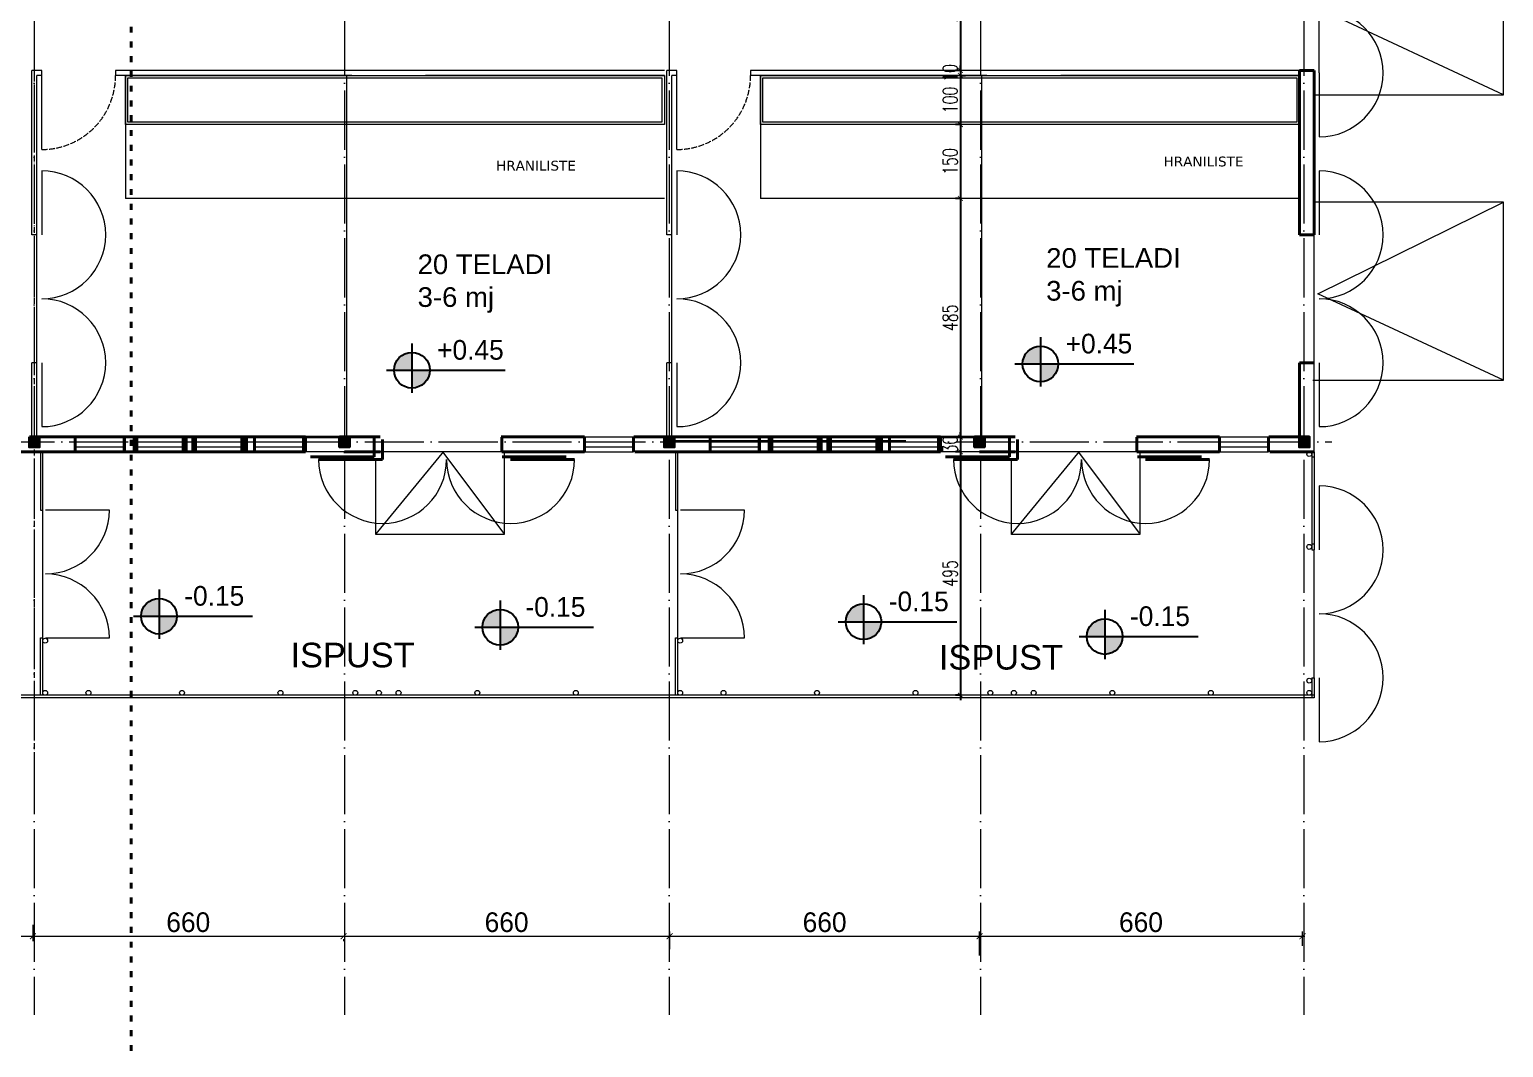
# Model space of a CAD drawing. Header units: millimetres. Extents: x 73 to 57768, y -40361 to 10065.
# Drawn here: x 20917 to 23911, y 2567 to 4636 of the extents above; entities that cross this region are included whole.
import ezdxf

# ---------------------------------------------------------------- set-up
doc = ezdxf.new("R2010")
doc.units = ezdxf.units.MM
for name, pattern in [('ACAD_ISO02W100', [15, 12, -3]), ('ACAD_ISO03W100', [30, 12, -18]), ('ACAD_ISO04W100', [30, 24, -3, 0, -3]), ('ACAD_ISO10W100', [18, 12, -3, 0, -3])]:
    doc.linetypes.add(name, pattern=pattern)
for name, color, linetype, lineweight in [('hatch', 4, 'Continuous', 0), ('isprek.', 6, 'ACAD_ISO02W100', 18), ('kote', 124, 'Continuous', 5), ('kote i srafura', 9, 'Continuous', 5), ('Osovine', 252, 'ACAD_ISO04W100', 9), ('presjek A-A B- B', 40, 'Continuous', 40), ('raster', 7, 'ACAD_ISO10W100', 5)]:
    doc.layers.add(name, color=color, linetype=linetype, lineweight=lineweight)
doc.layers.add('pogled', color=7, linetype='Continuous', lineweight=5, true_color=0x8db1c3)
doc.layers.add('presjek', color=7, linetype='Continuous', lineweight=40, true_color=0xe37da2)
doc.layers.add('sjeccica', color=20, linetype='Continuous')
doc.layers.add('TEXT', color=7, linetype='Continuous')
doc.styles.add('1-100', font='simplex.shx', dxfattribs={"width": 0.7, "height": 30})
doc.dimstyles.new('1-100', dxfattribs={"dimtxt": 30, "dimasz": 10, "dimexe": 10, "dimexo": 0, "dimgap": 6, "dimtad": 1, "dimdec": 0, "dimtxsty": '1-100', "dimblk": 'ARCHTICK', "dimcen": 10, "dimdle": 10, "dimadec": 8, "dimazin": 0, "dimtfac": 1, "dimtdec": 0, "dimtix": 1, "dimtmove": 2, "dimatfit": 3, "dimfxl": 1, "dimtolj": 1, "dimtzin": 0, "dimarcsym": 0})

# ---------------------------------------------------------------- blocks, each defined once
blk = doc.blocks.new('_ArchTick')
at = {"layer": 'kote', "color": 0, "const_width": 0.15}
blk.add_lwpolyline([(-0.5, -0.5), (0.5, 0.5)], dxfattribs=at)
blk = doc.blocks.new('*D189')
at = {"layer": 'Defpoints', "color": 0}
for p in [(22807.3, 4803), (22808.1, 4553), (22808.1, 4553)]:
    blk.add_point(p, dxfattribs=at)
at = {"layer": 'kote i srafura', "color": 0, "lineweight": -2}
for p, q in [((22807.3, 4803), (22818.1, 4803)), ((22808.1, 4813), (22808.1, 4543)), ((22808.1, 4553), (22798.1, 4553))]:
    blk.add_line(p, q, dxfattribs=at)
at = {"layer": 'kote i srafura', "color": 0, "lineweight": -2, "xscale": 10, "yscale": 10, "zscale": 10}
for p, rotation in [((22808.1, 4803), 90), ((22808.1, 4553), 270)]:
    blk.add_blockref('_ArchTick', p, dxfattribs=dict(at, rotation=rotation))
at = {"layer": 'kote i srafura', "color": 0, "insert": (22787.1, 4678), "char_height": 30, "attachment_point": 5, "rotation": 90, "style": '1-100'}
blk.add_mtext('\\A1;250', dxfattribs=at)
blk = doc.blocks.new('*D190')
at = {"layer": 'Defpoints', "color": 0}
for p in [(22808.1, 4553), (22808.1, 4543), (22808.1, 4543)]:
    blk.add_point(p, dxfattribs=at)
at = {"layer": 'kote i srafura', "color": 0, "lineweight": -2}
for p, q in [((22808.1, 4553), (22798.1, 4553)), ((22808.1, 4553), (22808.1, 4563)), ((22808.1, 4553), (22808.1, 4543)), ((22808.1, 4543), (22818.1, 4543)), ((22808.1, 4543), (22808.1, 4533))]:
    blk.add_line(p, q, dxfattribs=at)
at = {"layer": 'kote i srafura', "color": 0, "lineweight": -2, "xscale": 10, "yscale": 10, "zscale": 10}
for p, rotation in [((22808.1, 4553), 270), ((22808.1, 4543), 90)]:
    blk.add_blockref('_ArchTick', p, dxfattribs=dict(at, rotation=rotation))
at = {"layer": 'kote i srafura', "color": 0, "insert": (22787.1, 4548), "char_height": 30, "attachment_point": 5, "rotation": 90, "style": '1-100'}
blk.add_mtext('\\A1;10', dxfattribs=at)
blk = doc.blocks.new('*D191')
at = {"layer": 'Defpoints', "color": 0}
for p in [(22808.1, 4543), (22808.1, 4443), (22808.1, 4443)]:
    blk.add_point(p, dxfattribs=at)
at = {"layer": 'kote i srafura', "color": 0, "lineweight": -2}
for p, q in [((22808.1, 4553), (22808.1, 4433)), ((22808.1, 4543), (22818.1, 4543)), ((22808.1, 4443), (22798.1, 4443))]:
    blk.add_line(p, q, dxfattribs=at)
at = {"layer": 'kote i srafura', "color": 0, "lineweight": -2, "xscale": 10, "yscale": 10, "zscale": 10}
for p, rotation in [((22808.1, 4543), 90), ((22808.1, 4443), 270)]:
    blk.add_blockref('_ArchTick', p, dxfattribs=dict(at, rotation=rotation))
at = {"layer": 'kote i srafura', "color": 0, "insert": (22787.1, 4493), "char_height": 30, "attachment_point": 5, "rotation": 90, "style": '1-100'}
blk.add_mtext('\\A1;100', dxfattribs=at)
blk = doc.blocks.new('*D192')
at = {"layer": 'Defpoints', "color": 0}
for p in [(22808.1, 4443), (22808.1, 4293), (22808.1, 4293)]:
    blk.add_point(p, dxfattribs=at)
at = {"layer": 'kote i srafura', "color": 0, "lineweight": -2}
for p, q in [((22808.1, 4443), (22798.1, 4443)), ((22808.1, 4453), (22808.1, 4283)), ((22808.1, 4293), (22798.1, 4293))]:
    blk.add_line(p, q, dxfattribs=at)
at = {"layer": 'kote i srafura', "color": 0, "lineweight": -2, "xscale": 10, "yscale": 10, "zscale": 10}
for p, rotation in [((22808.1, 4443), 90), ((22808.1, 4293), 270)]:
    blk.add_blockref('_ArchTick', p, dxfattribs=dict(at, rotation=rotation))
at = {"layer": 'kote i srafura', "color": 0, "insert": (22787.1, 4368), "char_height": 30, "attachment_point": 5, "rotation": 90, "style": '1-100'}
blk.add_mtext('\\A1;150', dxfattribs=at)
blk = doc.blocks.new('*D193')
at = {"layer": 'Defpoints', "color": 0}
for p in [(22808.1, 4293), (22808.1, 3807.6), (22814.4, 3807.6)]:
    blk.add_point(p, dxfattribs=at)
at = {"layer": 'kote i srafura', "color": 0, "lineweight": -2}
for p, q in [((22808.1, 4293), (22798.1, 4293)), ((22808.1, 4303), (22808.1, 3797.6)), ((22814.4, 3807.6), (22798.1, 3807.6))]:
    blk.add_line(p, q, dxfattribs=at)
at = {"layer": 'kote i srafura', "color": 0, "lineweight": -2, "xscale": 10, "yscale": 10, "zscale": 10}
for p, rotation in [((22808.1, 4293), 90), ((22808.1, 3807.6), 270)]:
    blk.add_blockref('_ArchTick', p, dxfattribs=dict(at, rotation=rotation))
at = {"layer": 'kote i srafura', "color": 0, "insert": (22787.1, 4050.3), "char_height": 30, "attachment_point": 5, "rotation": 90, "style": '1-100'}
blk.add_mtext('\\A1;485', dxfattribs=at)
blk = doc.blocks.new('*D194')
at = {"layer": 'Defpoints', "color": 0}
for p in [(22814.4, 3807.6), (22808.1, 3778), (22808.1, 3778)]:
    blk.add_point(p, dxfattribs=at)
at = {"layer": 'kote i srafura', "color": 0, "lineweight": -2}
for p, q in [((22814.4, 3807.6), (22798.1, 3807.6)), ((22808.1, 3807.6), (22808.1, 3817.6)), ((22808.1, 3807.6), (22808.1, 3778)), ((22808.1, 3778), (22798.1, 3778)), ((22808.1, 3778), (22808.1, 3768))]:
    blk.add_line(p, q, dxfattribs=at)
at = {"layer": 'kote i srafura', "color": 0, "lineweight": -2, "xscale": 10, "yscale": 10, "zscale": 10}
for p, rotation in [((22808.1, 3807.6), 270), ((22808.1, 3778), 90)]:
    blk.add_blockref('_ArchTick', p, dxfattribs=dict(at, rotation=rotation))
at = {"layer": 'kote i srafura', "color": 0, "insert": (22787.1, 3792.8), "char_height": 30, "attachment_point": 5, "rotation": 90, "style": '1-100'}
blk.add_mtext('\\A1;30', dxfattribs=at)
blk = doc.blocks.new('*D195')
at = {"layer": 'Defpoints', "color": 0}
for p in [(22808.1, 3778), (22808.1, 3283), (22808.1, 3283)]:
    blk.add_point(p, dxfattribs=at)
at = {"layer": 'kote i srafura', "color": 0, "lineweight": -2}
for p, q in [((22808.1, 3778), (22798.1, 3778)), ((22808.1, 3788), (22808.1, 3273)), ((22808.1, 3283), (22798.1, 3283))]:
    blk.add_line(p, q, dxfattribs=at)
at = {"layer": 'kote i srafura', "color": 0, "lineweight": -2, "xscale": 10, "yscale": 10, "zscale": 10}
for p, rotation in [((22808.1, 3778), 90), ((22808.1, 3283), 270)]:
    blk.add_blockref('_ArchTick', p, dxfattribs=dict(at, rotation=rotation))
at = {"layer": 'kote i srafura', "color": 0, "insert": (22787.1, 3530.5), "char_height": 30, "attachment_point": 5, "rotation": 90, "style": '1-100'}
blk.add_mtext('\\A1;495', dxfattribs=at)

msp = doc.modelspace()

# ---------------------------------------------------------------- hatches: boundary and pattern name
at = {"layer": 'hatch'}
for points in [[(20936.788, 3787.961), (20916.788, 3787.961), (20916.788, 3807.961), (20936.788, 3807.961)], [(21566.788, 3807.961), (21566.788, 3787.961), (21546.788, 3787.961), (21546.788, 3807.961)], [(21566.788, 3787.961), (21546.788, 3787.961), (21546.788, 3807.961), (21566.788, 3807.961)], [(22226.788, 3787.961), (22206.788, 3787.961), (22206.788, 3807.961), (22226.788, 3807.961)], [(22856.788, 3807.961), (22856.788, 3787.961), (22836.788, 3787.961), (22836.788, 3807.961)], [(22856.788, 3787.961), (22836.788, 3787.961), (22836.788, 3807.961), (22856.788, 3807.961)], [(23516.788, 3807.961), (23516.788, 3787.961), (23496.788, 3787.961), (23496.788, 3807.961)]]:
    msp.add_hatch(color=256, dxfattribs=at).paths.add_polyline_path(points)
at = {"layer": 'TEXT'}
h = msp.add_hatch(color=256, dxfattribs=at)
h.paths.add_polyline_path([(22970.687, 3956.449), (22970.687, 3992.685, 0.41421356), (22934.451, 3956.449)])
h.paths.add_polyline_path([(23006.922, 3956.449), (22970.687, 3956.449), (22970.687, 3920.213, 0.41421356)])
h = msp.add_hatch(color=256, dxfattribs=at)
h.paths.add_polyline_path([(21693.832, 3943.687), (21693.832, 3979.922, 0.41421356), (21657.596, 3943.687)])
h.paths.add_polyline_path([(21730.068, 3943.687), (21693.832, 3943.687), (21693.832, 3907.451, 0.41421356)])
h = msp.add_hatch(color=256, dxfattribs=at)
h.paths.add_polyline_path([(21180.188, 3443.68), (21180.188, 3479.916, 0.41421356), (21143.952, 3443.68)])
h.paths.add_polyline_path([(21216.424, 3443.68), (21180.188, 3443.68), (21180.188, 3407.445, 0.41421356)])
h = msp.add_hatch(color=256, dxfattribs=at)
h.paths.add_polyline_path([(21873.233, 3421.214), (21873.233, 3457.45, 0.41421356), (21836.997, 3421.214)])
h.paths.add_polyline_path([(21909.469, 3421.214), (21873.233, 3421.214), (21873.233, 3384.979, 0.41421356)])
h = msp.add_hatch(color=256, dxfattribs=at)
h.paths.add_polyline_path([(22611.233, 3432.447), (22611.233, 3468.683, 0.41421356), (22574.997, 3432.447)])
h.paths.add_polyline_path([(22647.469, 3432.447), (22611.233, 3432.447), (22611.233, 3396.212, 0.41421356)])
h = msp.add_hatch(color=256, dxfattribs=at)
h.paths.add_polyline_path([(23101.273, 3402.365), (23101.273, 3438.601, 0.41421356), (23065.037, 3402.365)])
h.paths.add_polyline_path([(23137.509, 3402.365), (23101.273, 3402.365), (23101.273, 3366.13, 0.41421356)])

# ---------------------------------------------------------------- linework, layer by layer
at = {"layer": 'isprek.'}
for centre in [(20941.788, 4542.317), (22231.788, 4542.317)]:
    msp.add_arc(centre, 150.001, 270, 0.246288, dxfattribs=at)
at = {"layer": 'kote', "ltscale": 5}
for p, q in [((20924.078, 2816.008), (20924.078, 2783.109)), ((20924.078, 2816.008), (20924.078, 2783.109)), ((20261.412, 2793.109), (20929.078, 2793.109)), ((20919.078, 2793.109), (21559.977, 2793.109)), ((21549.977, 2793.109), (22222.541, 2793.109)), ((21554.977, 2786.954), (21554.977, 2783.109)), ((21554.977, 2786.954), (21554.977, 2783.109)), ((22212.541, 2793.109), (22851.977, 2793.109)), ((22217.541, 2767.18), (22217.541, 2803.109)), ((22217.541, 2767.18), (22217.541, 2803.109)), ((22841.977, 2793.109), (23507.915, 2793.109)), ((22846.977, 2753.922), (22846.977, 2803.109)), ((22846.977, 2753.922), (22846.977, 2803.109)), ((23502.915, 2773.809), (23502.915, 2803.109))]:
    msp.add_line(p, q, dxfattribs=at)
at = {"layer": 'Osovine', "ltscale": 5}
for p, q in [((20926.788, 6763.486), (20926.788, 2633.525)), ((21556.788, 6763.486), (21556.788, 2633.525)), ((22216.788, 6763.486), (22216.788, 2633.525)), ((22848.86, 6763.486), (22848.86, 2633.525)), ((23505.616, 6763.486), (23505.616, 2633.525)), ((19646.788, 3797.961), (23562.813, 3797.961))]:
    msp.add_line(p, q, dxfattribs=at)
at = {"layer": 'pogled'}
for p, q in [((20921.788, 4218.959), (20921.788, 4552.961)), ((20941.788, 4552.961), (20921.788, 4552.961)), ((20941.788, 4392.315), (20941.788, 4552.961)), ((21091.788, 4552.961), (21091.788, 4542.961)), ((21721.412, 4552.961), (21091.788, 4552.961)), ((21571.788, 4552.961), (21551.788, 4552.961)), ((22206.788, 4552.961), (21721.412, 4552.961)), ((22211.788, 4218.959), (22211.788, 4552.961)), ((22231.788, 4552.961), (22211.788, 4552.961)), ((22231.788, 4392.315), (22231.788, 4552.961)), ((22381.788, 4552.961), (22381.788, 4542.961)), ((23011.412, 4552.961), (22381.788, 4552.961)), ((22861.788, 4552.961), (22841.788, 4552.961)), ((23496.788, 4552.961), (23011.412, 4552.961)), ((20931.788, 3807.961), (20931.788, 4542.961)), ((20941.788, 4542.961), (20931.788, 4542.961)), ((21571.788, 4542.961), (21091.788, 4542.961)), ((21111.788, 4542.961), (21111.788, 4292.961)), ((21561.788, 3807.961), (21561.788, 4542.961)), ((21571.788, 4542.961), (21561.788, 4542.961)), ((22206.788, 4542.961), (21721.788, 4542.961)), ((22221.788, 3807.961), (22221.788, 4542.961)), ((22231.788, 4542.961), (22221.788, 4542.961)), ((22861.788, 4542.961), (22381.788, 4542.961)), ((22401.788, 4542.961), (22401.788, 4292.961)), ((22851.788, 3807.961), (22851.788, 4542.961)), ((22861.788, 4542.961), (22851.788, 4542.961)), ((23496.788, 4542.961), (23011.788, 4542.961)), ((23536.788, 4547.961), (23536.788, 4417.961)), ((21571.788, 4442.961), (21111.788, 4442.961)), ((22206.788, 4442.961), (21721.412, 4442.961)), ((22861.788, 4442.961), (22401.788, 4442.961)), ((23496.788, 4442.961), (23011.412, 4442.961)), ((20941.788, 4348.959), (20941.788, 4218.959)), ((22231.788, 4348.959), (22231.788, 4218.959)), ((23536.788, 4348.959), (23536.788, 4218.959)), ((21721.412, 4292.961), (21111.788, 4292.961)), ((22206.788, 4292.961), (21721.412, 4292.961)), ((23011.412, 4292.961), (22401.788, 4292.961)), ((23496.788, 4292.961), (23011.412, 4292.961)), ((20931.788, 4218.959), (20921.788, 4218.959)), ((20931.788, 3958.959), (20931.788, 4218.959)), ((21561.788, 3958.959), (21561.788, 4218.959)), ((22221.788, 4218.959), (22211.788, 4218.959)), ((22221.788, 3958.959), (22221.788, 4218.959)), ((23526.788, 3958.959), (23526.788, 4218.959)), ((20931.788, 3958.959), (20921.788, 3958.959)), ((20921.788, 3807.961), (20921.788, 3958.959)), ((20941.788, 3958.959), (20941.788, 3828.959)), ((22221.788, 3958.959), (22211.788, 3958.959)), ((22211.788, 3807.961), (22211.788, 3958.959)), ((22231.788, 3958.959), (22231.788, 3828.959)), ((23526.788, 3777.961), (23526.788, 3958.959)), ((23536.788, 3958.959), (23536.788, 3828.959)), ((21009.964, 3807.961), (21109.964, 3807.961)), ((21129.519, 3807.961), (21229.519, 3807.961)), ((21134.964, 3807.961), (21234.964, 3807.961)), ((21249.074, 3807.961), (21349.074, 3807.961)), ((21254.519, 3807.961), (21354.519, 3807.961)), ((21374.074, 3807.961), (21474.074, 3807.961)), ((22044.192, 3807.961), (22144.192, 3807.961)), ((22299.964, 3807.961), (22399.964, 3807.961)), ((22419.519, 3807.961), (22519.519, 3807.961)), ((22424.964, 3807.961), (22524.964, 3807.961)), ((22539.074, 3807.961), (22639.074, 3807.961)), ((22544.519, 3807.961), (22644.519, 3807.961)), ((22664.074, 3807.961), (22764.074, 3807.961)), ((23334.192, 3807.961), (23434.192, 3807.961)), ((20939.288, 3777.961), (20939.288, 3659.54)), ((20944.288, 3290.461), (20944.288, 3777.961)), ((21009.964, 3797.961), (21109.964, 3797.961)), ((21009.964, 3787.961), (21109.964, 3787.961)), ((21009.964, 3777.961), (21109.964, 3777.961)), ((21129.519, 3797.961), (21229.519, 3797.961)), ((21129.519, 3787.961), (21229.519, 3787.961)), ((21129.519, 3777.961), (21229.519, 3777.961)), ((21134.964, 3797.961), (21234.964, 3797.961)), ((21134.964, 3787.961), (21234.964, 3787.961)), ((21134.964, 3777.961), (21234.964, 3777.961)), ((21249.074, 3797.961), (21349.074, 3797.961)), ((21249.074, 3787.961), (21349.074, 3787.961)), ((21249.074, 3777.961), (21349.074, 3777.961)), ((21254.519, 3797.961), (21354.519, 3797.961)), ((21254.519, 3787.961), (21354.519, 3787.961)), ((21254.519, 3777.961), (21354.519, 3777.961)), ((21374.074, 3797.961), (21474.074, 3797.961)), ((21374.074, 3787.961), (21474.074, 3787.961)), ((21374.074, 3777.961), (21474.074, 3777.961)), ((21876.6, 3777.961), (21477.515, 3777.961)), ((22044.192, 3797.961), (22144.192, 3797.961)), ((22044.192, 3787.961), (22144.192, 3787.961)), ((22044.192, 3777.961), (22144.192, 3777.961)), ((22229.288, 3777.961), (22229.288, 3659.54)), ((22234.288, 3290.461), (22234.288, 3777.961)), ((22299.964, 3797.961), (22399.964, 3797.961)), ((22299.964, 3787.961), (22399.964, 3787.961)), ((22299.964, 3777.961), (22399.964, 3777.961)), ((22419.519, 3797.961), (22519.519, 3797.961)), ((22419.519, 3787.961), (22519.519, 3787.961)), ((22419.519, 3777.961), (22519.519, 3777.961)), ((22424.964, 3797.961), (22524.964, 3797.961)), ((22424.964, 3787.961), (22524.964, 3787.961)), ((22424.964, 3777.961), (22524.964, 3777.961)), ((22539.074, 3797.961), (22639.074, 3797.961)), ((22539.074, 3787.961), (22639.074, 3787.961)), ((22539.074, 3777.961), (22639.074, 3777.961)), ((22544.519, 3797.961), (22644.519, 3797.961)), ((22544.519, 3787.961), (22644.519, 3787.961)), ((22544.519, 3777.961), (22644.519, 3777.961)), ((22664.074, 3797.961), (22764.074, 3797.961)), ((22664.074, 3787.961), (22764.074, 3787.961)), ((22664.074, 3777.961), (22764.074, 3777.961)), ((23166.6, 3777.961), (22767.515, 3777.961)), ((23334.192, 3797.961), (23434.192, 3797.961)), ((23334.192, 3787.961), (23434.192, 3787.961)), ((23334.192, 3777.961), (23434.192, 3777.961)), ((23521.788, 3779.285), (23526.788, 3779.285)), ((23521.788, 3777.961), (23521.788, 3578.631)), ((23526.788, 3777.961), (23526.788, 3578.631)), ((23521.788, 3767.393), (23526.788, 3767.393)), ((23536.788, 3708.631), (23536.788, 3578.631)), ((20939.288, 3659.54), (20944.288, 3659.54)), ((20944.288, 3282.961), (20944.288, 3659.54)), ((21079.288, 3659.54), (20949.288, 3659.54)), ((22229.288, 3659.54), (22234.288, 3659.54)), ((22234.288, 3282.961), (22234.288, 3659.54)), ((22369.288, 3659.54), (22239.288, 3659.54)), ((23521.788, 3590.523), (23526.788, 3590.523)), ((23521.788, 3578.631), (23526.788, 3578.631)), ((23526.788, 3318.631), (23526.788, 3578.631)), ((20939.288, 3282.961), (20939.288, 3399.54)), ((20939.288, 3399.54), (20944.288, 3399.54)), ((20949.288, 3399.54), (21079.288, 3399.54)), ((22229.288, 3282.961), (22229.288, 3399.54)), ((22229.288, 3399.54), (22234.288, 3399.54)), ((22239.288, 3399.54), (22369.288, 3399.54)), ((23521.788, 3318.631), (23521.788, 3277.961)), ((23521.788, 3318.631), (23526.788, 3318.631)), ((23526.788, 3318.631), (23526.788, 3277.961)), ((23536.788, 3318.631), (23536.788, 3188.631)), ((20946.788, 3277.961), (19626.788, 3277.961)), ((20946.788, 3282.961), (19631.788, 3282.961)), ((22236.788, 3282.961), (20921.788, 3282.961)), ((22236.788, 3277.961), (20921.788, 3277.961)), ((23526.788, 3282.961), (22211.788, 3282.961)), ((23526.788, 3277.961), (22211.788, 3277.961))]:
    msp.add_line(p, q, dxfattribs=at)
at = {"layer": 'pogled', "ltscale": 5}
for points in [[(23524.293, 4503.661), (23911.368, 4503.661), (23911.368, 4865.336), (23524.293, 4865.336)], [(23911.368, 4503.661), (23534.293, 4679.376), (23911.368, 4865.336)], [(23524.293, 3923.309), (23911.368, 3923.309), (23911.368, 4284.984), (23524.293, 4284.984)], [(23911.368, 3923.309), (23534.293, 4099.024), (23911.368, 4284.984)], [(21758.149, 3778.765), (21620.615, 3610.89)], [(21881.5, 3779.442), (21881.5, 3609.801), (21620.643, 3609.801), (21620.643, 3764.529)], [(21756.725, 3777.169), (21879.826, 3612.274)], [(23049.43, 3778.765), (22911.896, 3610.89)], [(23172.781, 3779.442), (23172.781, 3609.801), (22911.924, 3609.801), (22911.924, 3764.529)], [(23048.006, 3777.169), (23171.107, 3612.274)]]:
    msp.add_lwpolyline(points, dxfattribs=at)
at = {"layer": 'pogled'}
for points in [[(23536.788, 4547.961), (23536.788, 4802.961)], [(21721.412, 4442.961), (21111.788, 4442.961), (21111.788, 4542.961), (21721.412, 4542.961)], [(21721.412, 4447.961), (21116.788, 4447.961), (21116.788, 4537.961), (21721.412, 4537.961)], [(21721.788, 4542.961), (22206.788, 4542.961), (22206.788, 4442.961), (21721.412, 4442.961)], [(21721.727, 4537.961), (22201.788, 4537.961), (22201.788, 4447.961), (21721.412, 4447.961)], [(23011.412, 4442.961), (22401.788, 4442.961), (22401.788, 4542.961), (23011.412, 4542.961)], [(23011.412, 4447.961), (22406.788, 4447.961), (22406.788, 4537.961), (23011.412, 4537.961)], [(23011.788, 4542.961), (23496.788, 4542.961), (23496.788, 4442.961), (23011.412, 4442.961)], [(23011.727, 4537.961), (23491.788, 4537.961), (23491.788, 4447.961), (23011.412, 4447.961)]]:
    msp.add_lwpolyline(points, dxfattribs=at)
for centre in [(23516.788, 3773.303), (23516.788, 3584.541), (20948.815, 3393.853), (22238.815, 3393.853), (23516.788, 3312.649), (20948.815, 3287.931), (21036.788, 3287.931), (21226.788, 3287.931), (21426.788, 3287.931), (21578.815, 3287.931), (21626.788, 3287.931), (21666.788, 3287.931), (21826.788, 3287.931), (22026.788, 3287.931), (22238.815, 3287.931), (22326.788, 3287.931), (22516.788, 3287.931), (22716.788, 3287.931), (22868.815, 3287.931), (22916.788, 3287.931), (22956.788, 3287.931), (23116.788, 3287.931), (23316.788, 3287.931), (23516.788, 3287.931)]:
    msp.add_circle(centre, 5, dxfattribs=at)
for centre, start, end in [((23536.788, 4547.961), 270, 90), ((20941.788, 4218.959), 270, 90), ((22231.788, 4218.959), 270, 90), ((23536.788, 4218.959), 270, 90), ((20941.788, 3958.959), 270, 90), ((22231.788, 3958.959), 270, 90), ((23536.788, 3958.959), 270, 90), ((21634.32, 3762.459), 180, 0), ((21894.32, 3762.459), 180, 0), ((22924.32, 3762.459), 180, 0), ((23184.32, 3762.459), 180, 0), ((23536.788, 3578.631), 270, 90), ((20949.288, 3659.54), 270, 0), ((22239.288, 3659.54), 270, 0), ((20949.288, 3399.54), 0, 90), ((22239.288, 3399.54), 0, 90), ((23536.788, 3318.631), 270, 90)]:
    msp.add_arc(centre, 130, start, end, dxfattribs=at)
at = {"layer": 'presjek'}
for p, q in [((23496.788, 4218.959), (23496.788, 4552.961)), ((23496.788, 4552.961), (23526.788, 4552.961)), ((23526.788, 4218.959), (23526.788, 4552.961)), ((23526.788, 4218.959), (23496.788, 4218.959)), ((23526.788, 3958.959), (23496.788, 3958.959)), ((23496.788, 3807.961), (23496.788, 3958.959)), ((20926.788, 3807.961), (20999.385, 3807.961)), ((20959.77, 3807.961), (21344.192, 3807.961)), ((21009.964, 3777.961), (21009.964, 3807.961)), ((21129.519, 3807.961), (21069.519, 3807.961)), ((21129.519, 3807.961), (21069.519, 3807.961)), ((21105.082, 3807.961), (21238.405, 3807.961)), ((21109.519, 3777.961), (21109.519, 3807.961)), ((21109.519, 3777.961), (21109.519, 3807.961)), ((21109.964, 3777.961), (21109.964, 3807.961)), ((21129.519, 3777.961), (21129.519, 3807.961)), ((21134.964, 3777.961), (21134.964, 3807.961)), ((21249.074, 3807.961), (21189.074, 3807.961)), ((21249.074, 3807.961), (21189.074, 3807.961)), ((21224.637, 3807.961), (21357.96, 3807.961)), ((21229.074, 3777.961), (21229.074, 3807.961)), ((21229.074, 3777.961), (21229.074, 3807.961)), ((21229.519, 3777.961), (21229.519, 3807.961)), ((21234.519, 3777.961), (21234.519, 3807.961)), ((21234.964, 3777.961), (21234.964, 3807.961)), ((21249.074, 3777.961), (21249.074, 3807.961)), ((21254.519, 3777.961), (21254.519, 3807.961)), ((21368.629, 3807.961), (21308.629, 3807.961)), ((21368.629, 3807.961), (21308.629, 3807.961)), ((21344.192, 3807.961), (21477.515, 3807.961)), ((21348.629, 3777.961), (21348.629, 3807.961)), ((21348.629, 3777.961), (21348.629, 3807.961)), ((21349.074, 3777.961), (21349.074, 3807.961)), ((21354.074, 3777.961), (21354.074, 3807.961)), ((21354.519, 3777.961), (21354.519, 3807.961)), ((21357.96, 3777.464), (21357.96, 3807.464)), ((21374.074, 3777.961), (21374.074, 3807.961)), ((21473.629, 3777.961), (21473.629, 3807.961)), ((21474.074, 3777.961), (21474.074, 3807.961)), ((21617.515, 3807.961), (21477.515, 3807.464)), ((21477.515, 3777.464), (21477.515, 3807.464)), ((21556.788, 3807.961), (21629.385, 3807.961)), ((21617.515, 3767.464), (21617.515, 3807.961)), ((21634.32, 3762.459), (21634.32, 3802.957)), ((21875.469, 3807.961), (21890.288, 3807.961)), ((21876.6, 3777.464), (21876.6, 3807.464)), ((21890.288, 3807.961), (22044.192, 3807.961)), ((21982.322, 3807.961), (22044.192, 3807.961)), ((22044.192, 3807.961), (22044.192, 3777.961)), ((22144.192, 3807.961), (22144.192, 3777.961)), ((22144.416, 3807.961), (22206.788, 3807.961)), ((22216.788, 3807.961), (22289.385, 3807.961)), ((22249.77, 3807.961), (22634.192, 3807.961)), ((22299.964, 3777.961), (22299.964, 3807.961)), ((22419.519, 3807.961), (22359.519, 3807.961)), ((22419.519, 3807.961), (22359.519, 3807.961)), ((22395.082, 3807.961), (22528.405, 3807.961)), ((22399.519, 3777.961), (22399.519, 3807.961)), ((22399.519, 3777.961), (22399.519, 3807.961)), ((22399.964, 3777.961), (22399.964, 3807.961)), ((22419.519, 3777.961), (22419.519, 3807.961)), ((22424.964, 3777.961), (22424.964, 3807.961)), ((22539.074, 3807.961), (22479.074, 3807.961)), ((22539.074, 3807.961), (22479.074, 3807.961)), ((22514.637, 3807.961), (22647.96, 3807.961)), ((22519.074, 3777.961), (22519.074, 3807.961)), ((22519.074, 3777.961), (22519.074, 3807.961)), ((22519.519, 3777.961), (22519.519, 3807.961)), ((22524.519, 3777.961), (22524.519, 3807.961)), ((22524.964, 3777.961), (22524.964, 3807.961)), ((22539.074, 3777.961), (22539.074, 3807.961)), ((22544.519, 3777.961), (22544.519, 3807.961)), ((22658.629, 3807.961), (22598.629, 3807.961)), ((22658.629, 3807.961), (22598.629, 3807.961)), ((22634.192, 3807.961), (22767.515, 3807.961)), ((22638.629, 3777.961), (22638.629, 3807.961)), ((22638.629, 3777.961), (22638.629, 3807.961)), ((22639.074, 3777.961), (22639.074, 3807.961)), ((22644.074, 3777.961), (22644.074, 3807.961)), ((22644.519, 3777.961), (22644.519, 3807.961)), ((22647.96, 3777.464), (22647.96, 3807.464)), ((22664.074, 3777.961), (22664.074, 3807.961)), ((22763.629, 3777.961), (22763.629, 3807.961)), ((22764.074, 3777.961), (22764.074, 3807.961)), ((22907.515, 3807.961), (22767.515, 3807.464)), ((22767.515, 3777.464), (22767.515, 3807.464)), ((22846.788, 3807.961), (22919.385, 3807.961)), ((22907.515, 3767.464), (22907.515, 3807.961)), ((22924.32, 3762.459), (22924.32, 3802.957)), ((23165.469, 3807.961), (23180.288, 3807.961)), ((23166.6, 3777.464), (23166.6, 3807.464)), ((23180.288, 3807.961), (23334.192, 3807.961)), ((23272.322, 3807.961), (23334.192, 3807.961)), ((23334.192, 3807.961), (23334.192, 3777.961)), ((23434.192, 3807.961), (23434.192, 3777.961)), ((23434.416, 3807.961), (23496.788, 3807.961)), ((20946.788, 3777.961), (20856.731, 3777.961)), ((20999.795, 3777.961), (20926.788, 3777.961)), ((21344.149, 3777.961), (20959.385, 3777.961)), ((21069.519, 3777.961), (21129.519, 3777.961)), ((21070.603, 3777.961), (21128.375, 3777.961)), ((21238.405, 3777.961), (21105.04, 3777.961)), ((21189.074, 3777.961), (21249.074, 3777.961)), ((21190.158, 3777.961), (21247.93, 3777.961)), ((21357.96, 3777.961), (21224.595, 3777.961)), ((21308.629, 3777.961), (21368.629, 3777.961)), ((21309.713, 3777.961), (21367.485, 3777.961)), ((21477.515, 3777.961), (21344.149, 3777.961)), ((21629.795, 3777.961), (21556.788, 3777.961)), ((21984.192, 3777.961), (21876.6, 3777.961)), ((22044.192, 3777.961), (21984.192, 3777.961)), ((22044.192, 3777.961), (21984.637, 3777.961)), ((22236.788, 3777.961), (22146.731, 3777.961)), ((22289.795, 3777.961), (22216.788, 3777.961)), ((22634.149, 3777.961), (22249.385, 3777.961)), ((22359.519, 3777.961), (22419.519, 3777.961)), ((22360.603, 3777.961), (22418.375, 3777.961)), ((22528.405, 3777.961), (22395.04, 3777.961)), ((22479.074, 3777.961), (22539.074, 3777.961)), ((22480.158, 3777.961), (22537.93, 3777.961)), ((22647.96, 3777.961), (22514.595, 3777.961)), ((22598.629, 3777.961), (22658.629, 3777.961)), ((22599.713, 3777.961), (22657.485, 3777.961)), ((22767.515, 3777.961), (22634.149, 3777.961)), ((22919.795, 3777.961), (22846.788, 3777.961)), ((23274.192, 3777.961), (23166.6, 3777.961)), ((23334.192, 3777.961), (23274.192, 3777.961)), ((23334.192, 3777.961), (23274.637, 3777.961)), ((23526.788, 3777.961), (23436.731, 3777.961)), ((21617.515, 3767.464), (21487.515, 3767.464)), ((21634.32, 3762.459), (21504.32, 3762.459)), ((22007.515, 3767.464), (21877.515, 3767.464)), ((22024.32, 3762.459), (21894.32, 3762.459)), ((22907.515, 3767.464), (22777.515, 3767.464)), ((22924.32, 3762.459), (22794.32, 3762.459)), ((23297.515, 3767.464), (23167.515, 3767.464)), ((23314.32, 3762.459), (23184.32, 3762.459))]:
    msp.add_line(p, q, dxfattribs=at)
for points in [[(20916.788, 3807.961), (20936.788, 3807.961), (20936.788, 3787.961), (20916.788, 3787.961), (20916.788, 3807.961)], [(21546.788, 3807.961), (21566.788, 3807.961), (21566.788, 3787.961), (21546.788, 3787.961), (21546.788, 3807.961)], [(21546.788, 3807.961), (21566.788, 3807.961), (21566.788, 3787.961), (21546.788, 3787.961), (21546.788, 3807.961)], [(22206.788, 3807.961), (22226.788, 3807.961), (22226.788, 3787.961), (22206.788, 3787.961), (22206.788, 3807.961)], [(22836.788, 3807.961), (22856.788, 3807.961), (22856.788, 3787.961), (22836.788, 3787.961), (22836.788, 3807.961)], [(22836.788, 3807.961), (22856.788, 3807.961), (22856.788, 3787.961), (22836.788, 3787.961), (22836.788, 3807.961)], [(23496.788, 3807.961), (23516.788, 3807.961), (23516.788, 3787.961), (23496.788, 3787.961), (23496.788, 3807.961)]]:
    msp.add_lwpolyline(points, dxfattribs=at)
at = {"layer": 'presjek A-A B- B', "linetype": 'ACAD_ISO03W100'}
msp.add_line((21123.431, 6831.96), (21123.431, 2250.302), dxfattribs=at)
at = {"layer": 'raster'}
msp.add_line((20926.788, 5683.139), (20926.788, 3126.173), dxfattribs=at)
at = {"layer": 'TEXT'}
for p, q in [((21693.832, 3997.828), (21693.832, 3897.828)), ((22970.687, 4010.591), (22970.687, 3910.591)), ((22918.915, 3956.449), (23160.346, 3956.449)), ((21642.06, 3943.687), (21883.491, 3943.687)), ((22228.902, 3800.075), (22697.125, 3800.075)), ((21180.188, 3497.822), (21180.188, 3397.822)), ((21873.233, 3475.356), (21873.233, 3375.356)), ((22611.233, 3486.589), (22611.233, 3386.589)), ((21128.416, 3443.68), (21369.847, 3443.68)), ((23101.273, 3456.507), (23101.273, 3356.507)), ((21821.461, 3421.214), (22062.893, 3421.214)), ((22559.461, 3432.447), (22800.892, 3432.447)), ((23049.501, 3402.365), (23290.932, 3402.365))]:
    msp.add_line(p, q, dxfattribs=at)
for centre in [(22970.687, 3956.449), (21693.832, 3943.687), (21180.188, 3443.68), (21873.233, 3421.214), (22611.233, 3432.447), (23101.273, 3402.365)]:
    msp.add_circle(centre, 36.236, dxfattribs=at)

# ---------------------------------------------------------------- block references
at = {"layer": 'kote', "ltscale": 5, "xscale": 12, "yscale": 12, "zscale": 12}
for p in [(20924.078, 2793.109), (21554.977, 2793.109), (22217.541, 2793.109), (22846.977, 2793.109), (23502.915, 2793.109)]:
    msp.add_blockref('_ArchTick', p, dxfattribs=at)
at = {"layer": 'kote', "ltscale": 5, "xscale": 12, "yscale": 12, "zscale": 12, "rotation": 180}
for p in [(20924.078, 2793.109), (21554.977, 2793.109), (22217.541, 2793.109), (22846.977, 2793.109)]:
    msp.add_blockref('_ArchTick', p, dxfattribs=at)

# ---------------------------------------------------------------- texts
at = {"layer": 'kote', "ltscale": 5, "char_height": 40, "attachment_point": 5}
for insert in [(21239.528, 2821.442), (21886.259, 2821.442), (22532.259, 2821.442), (23174.946, 2821.442)]:
    msp.add_mtext('660', dxfattribs=dict(at, insert=insert))
at = {"layer": 'pogled', "char_height": 20, "width": 206.58542, "attachment_point": 7}
for insert in [(23220.96, 4357.564), (21864.87, 4349.122)]:
    msp.add_mtext('{\\fVerdana|b0|i0|c238|p34;HRANILISTE}', dxfattribs=dict(at, insert=insert))
at = {"layer": 'sjeccica', "char_height": 50, "width": 333.0712, "attachment_point": 1}
for insert in [(21447.212, 3389.732), (22764.348, 3385.223)]:
    msp.add_mtext('{\\fArial|b0|i0|c0|p34;ISPUST}', dxfattribs=dict(at, insert=insert))
at = {"layer": 'TEXT', "char_height": 40, "attachment_point": 1}
for s, insert, width in [('{\\fArial|b0|i0|c238|p34;20 TELADI\\P3-6 mj}', (22982.326, 4191.84), 323.3426), ('{\\fArial|b0|i0|c238|p34;20 TELADI\\P3-6 mj}', (21705.472, 4179.077), 323.3426), ('+0.45', (23021.872, 4017.856), 259.799), ('+0.45', (21745.017, 4005.094), 259.799), ('-0.15', (21231.373, 3505.088), 259.799), ('-0.15', (21924.419, 3482.622), 259.799), ('-0.15', (22662.418, 3493.855), 259.799), ('-0.15', (23152.458, 3463.773), 259.799)]:
    msp.add_mtext(s, dxfattribs=dict(at, insert=insert, width=width))

# ---------------------------------------------------------------- dimensions: what is measured, and where the dimension line sits
at = {"layer": 'kote i srafura'}
for base, p1, p2, picture, middle in [((22808.15, 4552.961), (22807.251, 4802.961), (22808.15, 4552.961), '*D189', (22787.15, 4677.961)), ((22808.15, 4542.961), (22808.15, 4552.961), (22808.15, 4542.961), '*D190', (22787.15, 4547.961)), ((22808.15, 4442.961), (22808.15, 4542.961), (22808.15, 4442.961), '*D191', (22787.15, 4492.961)), ((22808.15, 4292.961), (22808.15, 4442.961), (22808.15, 4292.961), '*D192', (22787.15, 4367.961)), ((22808.15, 3807.63), (22808.15, 4292.961), (22814.374, 3807.63), '*D193', (22787.15, 4050.296)), ((22808.15, 3777.961), (22814.374, 3807.63), (22808.15, 3777.961), '*D194', (22787.15, 3792.796)), ((22808.15, 3282.961), (22808.15, 3777.961), (22808.15, 3282.961), '*D195', (22787.15, 3530.461))]:
    dim = msp.add_linear_dim(base=base, p1=p1, p2=p2, angle=90, dimstyle='1-100', dxfattribs=at)
    dim.commit()
    dim.dimension.update_dxf_attribs({"geometry": picture, "text_midpoint": middle})

doc.saveas('drawing.dxf')
